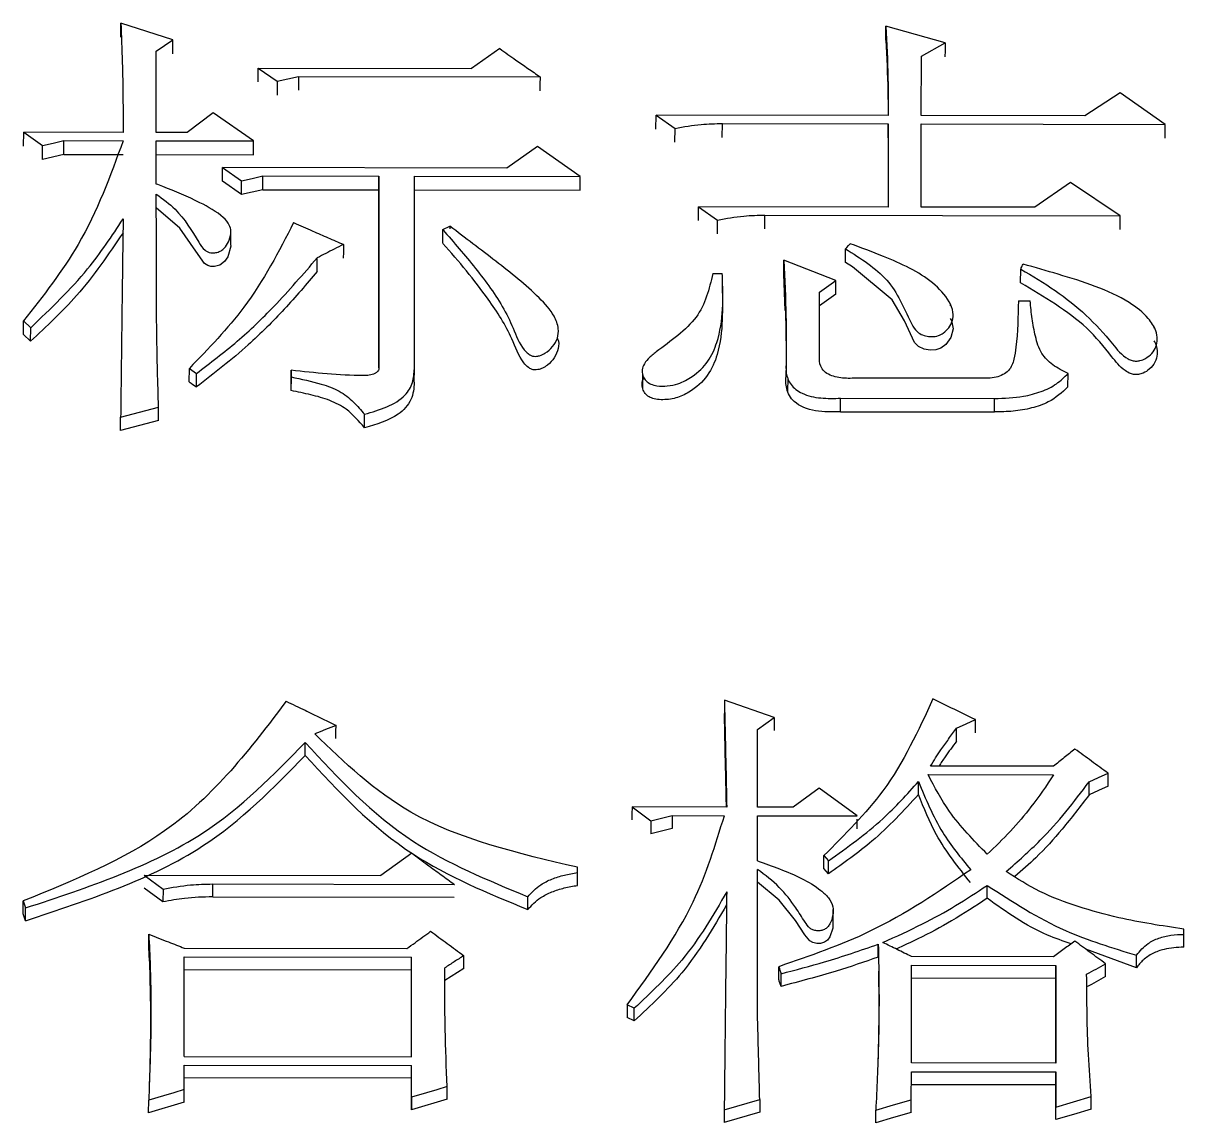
# Model space of a CAD drawing. Header units: millimetres. Extents: x 2462 to 4142, y 835 to 2023.
# Drawn here: x 2894.45 to 2899.75, y 1790.01 to 1795.04 of the extents above; entities that cross this region are included whole.
import ezdxf

# ---------------------------------------------------------------- set-up
doc = ezdxf.new("R2010")
doc.units = ezdxf.units.MM

msp = doc.modelspace()

# ---------------------------------------------------------------- linework, layer by layer
at = {"color": 7, "linetype": 'Continuous', "lineweight": 25}
for p, q in [((2895.1328, 1794.9602), (2894.8948, 1795.036)), ((2898.6592, 1794.9461), (2898.3888, 1795.022)), ((2895.057, 1794.9075), (2895.1328, 1794.9602)), ((2895.0569, 1794.5367), (2895.057, 1794.9075)), ((2896.6255, 1794.9197), (2896.4957, 1794.8293)), ((2898.551, 1794.886), (2898.6592, 1794.9461)), ((2898.5509, 1794.6137), (2898.551, 1794.886)), ((2895.5219, 1794.7675), (2895.5221, 1794.8311)), ((2895.5221, 1794.8311), (2895.6087, 1794.7705)), ((2895.5221, 1794.8311), (2896.4957, 1794.8293)), ((2895.706, 1794.793), (2895.7058, 1794.7295)), ((2895.706, 1794.793), (2896.8094, 1794.791)), ((2899.4596, 1794.718), (2899.2973, 1794.6123)), ((2899.6651, 1794.5738), (2899.4596, 1794.718)), ((2895.3165, 1794.6272), (2895.1975, 1794.5365)), ((2895.5004, 1794.498), (2895.3165, 1794.6272)), ((2897.3391, 1794.5526), (2897.3394, 1794.6159)), ((2897.3394, 1794.6159), (2897.4259, 1794.5551)), ((2898.3994, 1794.614), (2897.3394, 1794.6159)), ((2899.2973, 1794.6123), (2898.5509, 1794.6137)), ((2894.4509, 1794.4746), (2894.4511, 1794.5379)), ((2894.4511, 1794.5379), (2894.5376, 1794.477)), ((2894.9054, 1794.537), (2894.4511, 1794.5379)), ((2895.1975, 1794.5365), (2895.0569, 1794.5367)), ((2897.4256, 1794.4919), (2897.4259, 1794.5551)), ((2897.642, 1794.5142), (2897.6422, 1794.5775)), ((2897.6422, 1794.5775), (2898.3994, 1794.5761)), ((2898.3994, 1794.5761), (2898.3993, 1794.1961)), ((2898.5507, 1794.1958), (2898.5509, 1794.5758)), ((2898.5509, 1794.5758), (2899.6651, 1794.5738)), ((2894.6347, 1794.4364), (2894.635, 1794.4996)), ((2894.635, 1794.4996), (2894.9053, 1794.4991)), ((2895.0568, 1794.3012), (2895.0569, 1794.4988)), ((2895.0569, 1794.4988), (2895.5004, 1794.498)), ((2894.5374, 1794.4138), (2894.5376, 1794.477)), ((2894.6347, 1794.4364), (2894.5374, 1794.4138)), ((2894.6347, 1794.4364), (2894.9051, 1794.4359)), ((2895.0566, 1794.4356), (2895.5001, 1794.4348)), ((2896.7984, 1794.4728), (2896.6578, 1794.3743)), ((2896.9931, 1794.3357), (2896.7984, 1794.4728)), ((2895.3594, 1794.3137), (2895.3597, 1794.3767)), ((2895.3597, 1794.3767), (2895.4462, 1794.3157)), ((2896.6578, 1794.3743), (2895.3597, 1794.3767)), ((2895.5433, 1794.2754), (2895.5436, 1794.3384)), ((2895.5436, 1794.3384), (2896.0736, 1794.3374)), ((2896.0736, 1794.3374), (2896.0732, 1793.4652)), ((2896.2354, 1793.4572), (2896.2359, 1794.3371)), ((2896.2359, 1794.3371), (2896.9931, 1794.3357)), ((2895.4459, 1794.2528), (2895.3594, 1794.3137)), ((2895.4459, 1794.2528), (2895.4462, 1794.3157)), ((2895.5433, 1794.2754), (2895.4459, 1794.2528)), ((2895.5433, 1794.2754), (2896.0734, 1794.2744)), ((2896.073, 1793.4614), (2896.0734, 1794.2744)), ((2896.2356, 1794.2741), (2896.9928, 1794.2727)), ((2899.2322, 1794.3087), (2899.0699, 1794.1948)), ((2899.4593, 1794.156), (2899.2322, 1794.3087)), ((2897.5336, 1794.1349), (2897.5339, 1794.1977)), ((2897.5339, 1794.1977), (2897.6204, 1794.1365)), ((2898.3993, 1794.1961), (2897.5339, 1794.1977)), ((2899.0699, 1794.1948), (2898.5507, 1794.1958)), ((2897.6201, 1794.0738), (2897.6204, 1794.1365)), ((2897.8365, 1794.0962), (2897.8367, 1794.159)), ((2897.8367, 1794.159), (2899.4593, 1794.156)), ((2895.3975, 1794.0253), (2895.3977, 1794.0858)), ((2895.3977, 1794.0864), (2895.3977, 1794.0883)), ((2896.3652, 1794.0304), (2896.3655, 1794.093)), ((2896.3656, 1794.0931), (2896.398, 1794.1083)), ((2896.3979, 1794.1082), (2896.3979, 1794.0961)), ((2898.2041, 1793.9431), (2898.2044, 1794.0056)), ((2895.7919, 1793.9018), (2895.7922, 1793.9643)), ((2898.1611, 1793.8605), (2897.9232, 1793.9527)), ((2899.0046, 1793.85), (2899.0049, 1793.9124)), ((2897.5985, 1793.8921), (2897.6419, 1793.892)), ((2897.6419, 1793.8808), (2897.6417, 1793.8296)), ((2897.9297, 1793.7235), (2897.9229, 1793.8902)), ((2898.0854, 1793.807), (2898.1611, 1793.8605)), ((2898.1609, 1793.7981), (2898.0851, 1793.7447)), ((2898.0852, 1793.5154), (2898.0854, 1793.807)), ((2898.6845, 1793.7453), (2898.6845, 1793.7508)), ((2898.994, 1793.767), (2899.0481, 1793.7669)), ((2896.8679, 1793.7044), (2896.8679, 1793.7076)), ((2894.4504, 1793.6136), (2894.4506, 1793.6758)), ((2894.4507, 1793.6757), (2894.4831, 1793.6449)), ((2894.4829, 1793.5829), (2894.4831, 1793.6449)), ((2899.6141, 1793.6432), (2899.6141, 1793.6485)), ((2894.4829, 1793.5829), (2894.4505, 1793.6136)), ((2897.9338, 1793.4926), (2897.9335, 1793.4307)), ((2895.2075, 1793.3973), (2895.2078, 1793.4592)), ((2895.2078, 1793.4591), (2895.2402, 1793.436)), ((2895.24, 1793.3742), (2895.2402, 1793.436)), ((2895.6729, 1793.4506), (2895.6727, 1793.3887)), ((2895.6727, 1793.358), (2895.6729, 1793.4198)), ((2895.6729, 1793.4198), (2895.6729, 1793.4506)), ((2896.2352, 1793.3954), (2896.2354, 1793.4572)), ((2897.2779, 1793.4307), (2897.2777, 1793.3685)), ((2897.9335, 1793.4307), (2897.9335, 1793.4501)), ((2899.2208, 1793.3746), (2899.221, 1793.4364)), ((2895.6727, 1793.358), (2895.6727, 1793.3887)), ((2897.9405, 1793.4151), (2897.9403, 1793.353)), ((2898.8208, 1793.414), (2898.2691, 1793.415)), ((2898.1822, 1793.2611), (2898.1825, 1793.3227)), ((2898.1825, 1793.3227), (2898.8856, 1793.3214)), ((2898.8854, 1793.2598), (2898.8856, 1793.3214)), ((2894.894, 1793.2362), (2895.0671, 1793.2822)), ((2898.1822, 1793.2611), (2898.8854, 1793.2598)), ((2894.8937, 1793.1747), (2894.894, 1793.2362)), ((2895.0668, 1793.2206), (2894.8937, 1793.1747)), ((2897.6517, 1791.9427), (2897.6515, 1791.8829)), ((2897.8788, 1791.8638), (2897.6517, 1791.9427)), ((2897.8031, 1791.809), (2897.8788, 1791.8638)), ((2897.8029, 1791.4548), (2897.8031, 1791.809)), ((2898.7115, 1791.7555), (2898.7117, 1791.8152)), ((2895.7367, 1791.6904), (2895.7369, 1791.75)), ((2899.1551, 1791.6414), (2898.5926, 1791.6424)), ((2898.5383, 1791.5123), (2898.5385, 1791.5717)), ((2898.5818, 1791.6031), (2899.1551, 1791.602)), ((2899.3171, 1791.5108), (2899.3174, 1791.5702)), ((2898.0842, 1791.541), (2897.9651, 1791.4545)), ((2898.2572, 1791.4145), (2898.0842, 1791.541)), ((2897.2296, 1791.4558), (2897.3161, 1791.3925)), ((2897.6623, 1791.455), (2897.2296, 1791.4558)), ((2897.3161, 1791.3925), (2897.4134, 1791.416)), ((2897.4134, 1791.416), (2897.6513, 1791.4156)), ((2897.8027, 1791.2099), (2897.8029, 1791.4153)), ((2897.9651, 1791.4545), (2897.8029, 1791.4548)), ((2897.8029, 1791.4153), (2898.2572, 1791.4145)), ((2897.3161, 1791.3925), (2897.3158, 1791.3334)), ((2897.4132, 1791.3568), (2897.3158, 1791.3334)), ((2898.2571, 1791.3997), (2898.2569, 1791.3553)), ((2896.2234, 1791.2444), (2896.0827, 1791.1418)), ((2898.1053, 1791.1742), (2898.1055, 1791.2331)), ((2895.001, 1791.1438), (2895.0875, 1791.0802)), ((2895.001, 1791.1438), (2896.0827, 1791.1418)), ((2896.9803, 1791.0971), (2896.9806, 1791.156)), ((2896.9806, 1791.156), (2896.9806, 1791.1797)), ((2897.8023, 1790.5188), (2897.8027, 1791.1703)), ((2895.3144, 1791.0448), (2895.3147, 1791.1036)), ((2895.3147, 1791.1036), (2896.4181, 1791.1016)), ((2895.0873, 1791.0215), (2895.0008, 1791.0849)), ((2895.0875, 1791.0802), (2895.0873, 1791.0215)), ((2895.3144, 1791.0448), (2896.4178, 1791.0428)), ((2894.449, 1790.9673), (2894.4493, 1791.0259)), ((2894.4493, 1791.0259), (2894.4601, 1790.9942)), ((2894.4598, 1790.9356), (2894.4601, 1790.9942)), ((2898.1488, 1790.9282), (2898.149, 1790.9872)), ((2894.4598, 1790.9356), (2894.449, 1790.9673)), ((2899.7496, 1790.8733), (2899.7497, 1790.8972)), ((2898.3539, 1790.7698), (2898.3542, 1790.8282)), ((2899.7494, 1790.8149), (2899.7496, 1790.8733)), ((2895.0251, 1790.7504), (2895.0222, 1790.8156)), ((2895.1844, 1790.316), (2895.1847, 1790.7705)), ((2895.1847, 1790.8102), (2896.2015, 1790.8083)), ((2895.1847, 1790.7705), (2896.2231, 1790.7686)), ((2899.1546, 1790.7711), (2898.5056, 1790.7723)), ((2899.533, 1790.72), (2899.3025, 1790.8053)), ((2896.2229, 1790.3141), (2896.2231, 1790.7686)), ((2896.2229, 1790.7102), (2896.2231, 1790.7686)), ((2896.4609, 1790.7177), (2896.3743, 1790.6623)), ((2897.8995, 1790.6675), (2897.8998, 1790.7258)), ((2898.5053, 1790.2859), (2898.5056, 1790.7325)), ((2898.5056, 1790.7325), (2899.1654, 1790.7313)), ((2899.1654, 1790.7313), (2899.1651, 1790.2847)), ((2896.2229, 1790.7102), (2895.1844, 1790.7121)), ((2896.2227, 1790.3141), (2896.2229, 1790.7102)), ((2897.9103, 1790.6356), (2897.9106, 1790.6938)), ((2898.5053, 1790.6742), (2899.1652, 1790.673)), ((2899.1649, 1790.2847), (2899.1652, 1790.673)), ((2897.2073, 1790.5518), (2897.2071, 1790.4937)), ((2897.2398, 1790.5358), (2897.2073, 1790.5518)), ((2897.2395, 1790.4777), (2897.2398, 1790.5358)), ((2897.2395, 1790.4777), (2897.2071, 1790.4937)), ((2895.1844, 1790.316), (2896.2229, 1790.3141)), ((2895.1843, 1790.164), (2895.1844, 1790.276)), ((2895.1844, 1790.276), (2896.2228, 1790.2741)), ((2896.2227, 1790.13), (2896.2228, 1790.2741)), ((2898.5052, 1790.1178), (2898.5053, 1790.2459)), ((2899.1651, 1790.2847), (2898.5053, 1790.2859)), ((2898.5053, 1790.2459), (2899.1651, 1790.2447)), ((2899.1651, 1790.2447), (2899.165, 1790.0846)), ((2896.2226, 1790.2164), (2895.1843, 1790.2183)), ((2896.2225, 1790.0725), (2896.2226, 1790.2164)), ((2898.5052, 1790.1882), (2899.1649, 1790.187)), ((2899.1648, 1790.0271), (2899.1649, 1790.187)), ((2896.3848, 1790.1202), (2896.385, 1790.1778)), ((2895.0218, 1790.0587), (2895.022, 1790.1162)), ((2895.1841, 1790.1064), (2895.0218, 1790.0587)), ((2896.2227, 1790.13), (2896.2225, 1790.0725)), ((2896.3848, 1790.1202), (2896.2225, 1790.0725)), ((2897.6506, 1790.0713), (2897.8129, 1790.1191)), ((2897.8129, 1790.1191), (2897.8126, 1790.0616)), ((2899.1648, 1790.0271), (2899.165, 1790.0846)), ((2897.8126, 1790.0616), (2897.6503, 1790.0139)), ((2898.3426, 1790.0126), (2898.3429, 1790.07))]:
    msp.add_line(p, q, dxfattribs=at)
at = {"color": 7, "linetype": 'Continuous', "lineweight": 25, "flags": 128}
for points in [[(2894.8946, 1794.9721), (2894.8947, 1795.0079), (2894.8948, 1795.036)], [(2898.3886, 1794.9582), (2898.3887, 1794.9939), (2898.3888, 1795.022)], [(2895.1325, 1794.8964), (2895.1327, 1794.9321), (2895.1328, 1794.9602)], [(2898.6592, 1794.9461), (2898.6591, 1794.9104), (2898.659, 1794.8824)], [(2895.6087, 1794.7705), (2895.6085, 1794.7349), (2895.6084, 1794.707)], [(2895.6087, 1794.7705), (2895.6573, 1794.7818), (2895.706, 1794.793)], [(2896.8094, 1794.791), (2896.8092, 1794.7554), (2896.8091, 1794.7274)], [(2898.3992, 1794.5128), (2898.3993, 1794.5482), (2898.3994, 1794.5761)], [(2899.6648, 1794.5105), (2899.6649, 1794.5459), (2899.6651, 1794.5738)], [(2894.5376, 1794.477), (2894.5863, 1794.4883), (2894.635, 1794.4996)], [(2895.5001, 1794.4348), (2895.5003, 1794.4702), (2895.5004, 1794.498)], [(2895.4462, 1794.3157), (2895.4949, 1794.327), (2895.5436, 1794.3384)], [(2896.0734, 1794.2744), (2896.0735, 1794.3097), (2896.0736, 1794.3374)], [(2896.9928, 1794.2727), (2896.993, 1794.308), (2896.9931, 1794.3357)], [(2895.3962, 1794.0252), (2895.3974, 1794.0169), (2895.3832, 1793.9684), (2895.3689, 1793.9476), (2895.3466, 1793.9313), (2895.3221, 1793.9242), (2895.3065, 1793.9242), (2895.2917, 1793.9285), (2895.2776, 1793.9383), (2895.237, 1793.9945), (2895.1638, 1794.1), (2895.0565, 1794.1927), (2895.0565, 1794.1927)], [(2899.4591, 1794.0933), (2899.4592, 1794.1284), (2899.4593, 1794.156)], [(2895.9112, 1794.0252), (2895.9111, 1793.9901), (2895.911, 1793.9626)], [(2898.2044, 1794.0056), (2898.21, 1794.0116), (2898.2181, 1794.0201), (2898.2261, 1794.0286)], [(2897.9229, 1793.8902), (2897.9231, 1793.9252), (2897.9232, 1793.9527)], [(2898.6826, 1793.6876), (2898.6886, 1793.6781), (2898.6964, 1793.639), (2898.6863, 1793.5999), (2898.6624, 1793.5678), (2898.6399, 1793.5519), (2898.6165, 1793.5438), (2898.591, 1793.5421), (2898.5639, 1793.5469), (2898.5378, 1793.5596), (2898.5204, 1793.5767), (2898.4737, 1793.6765), (2898.4182, 1793.7719), (2898.237, 1793.9227), (2898.2041, 1793.9431), (2898.2041, 1793.9431)], [(2898.1609, 1793.7981), (2898.161, 1793.833), (2898.1611, 1793.8605)], [(2895.2075, 1793.3973), (2895.2158, 1793.3915), (2895.224, 1793.3856), (2895.24, 1793.3742)], [(2895.0668, 1793.2206), (2895.067, 1793.2551), (2895.0671, 1793.2822)], [(2896.0079, 1793.188), (2896.008, 1793.2058), (2896.0081, 1793.2236), (2896.0082, 1793.2496)], [(2897.8788, 1791.8638), (2897.8787, 1791.8304), (2897.8786, 1791.8041)], [(2898.7117, 1791.8152), (2898.755, 1791.8348), (2898.7983, 1791.8543)], [(2898.798, 1791.7946), (2898.7982, 1791.828), (2898.7983, 1791.8543)], [(2895.8776, 1791.8283), (2895.8533, 1791.8185), (2895.8289, 1791.8087), (2895.8046, 1791.7989), (2895.7802, 1791.7892)], [(2895.8774, 1791.7686), (2895.8775, 1791.802), (2895.8776, 1791.8283)], [(2899.3174, 1791.5702), (2899.3606, 1791.5898), (2899.4039, 1791.6095)], [(2899.4037, 1791.55), (2899.4038, 1791.5833), (2899.4039, 1791.6095)], [(2899.4037, 1791.55), (2899.3604, 1791.5304), (2899.3171, 1791.5108)], [(2897.2296, 1791.4558), (2897.2294, 1791.4227), (2897.2293, 1791.3966)], [(2897.4134, 1791.416), (2897.4133, 1791.3829), (2897.4132, 1791.3568)], [(2898.1056, 1791.233), (2898.1164, 1791.2211), (2898.1272, 1791.2093)], [(2898.127, 1791.1503), (2898.1271, 1791.1718), (2898.1272, 1791.1906), (2898.1272, 1791.2093)], [(2898.127, 1791.1503), (2898.1162, 1791.1622), (2898.1054, 1791.1741)], [(2898.1469, 1790.9283), (2898.1463, 1790.9021), (2898.1328, 1790.8627), (2898.1217, 1790.8476), (2898.1081, 1790.8377), (2898.0911, 1790.8321), (2898.0731, 1790.8313), (2898.0553, 1790.8356), (2898.0419, 1790.8439), (2898.0194, 1790.8712), (2897.9767, 1790.9366), (2897.9018, 1791.0295), (2897.8025, 1791.1115), (2897.8025, 1791.1115)], [(2898.8517, 1791.0383), (2898.8518, 1791.0537), (2898.8519, 1791.069), (2898.852, 1791.0971)], [(2896.7531, 1790.9868), (2896.7532, 1791.0032), (2896.7533, 1791.0197), (2896.7534, 1791.0455)], [(2895.0222, 1790.8156), (2895.0224, 1790.8484), (2895.0225, 1790.8741)], [(2896.4609, 1790.7177), (2896.461, 1790.7504), (2896.4611, 1790.7761)], [(2899.533, 1790.72), (2899.5331, 1790.7363), (2899.5331, 1790.7525), (2899.5332, 1790.7784)], [(2899.1652, 1790.673), (2899.1653, 1790.7057), (2899.1654, 1790.7313)], [(2899.3923, 1790.6806), (2899.3925, 1790.7132), (2899.3926, 1790.7389)], [(2896.2226, 1790.2164), (2896.2227, 1790.2487), (2896.2228, 1790.2741)], [(2899.1649, 1790.187), (2899.165, 1790.2193), (2899.1651, 1790.2447)], [(2895.1843, 1790.164), (2895.1373, 1790.1501), (2895.0903, 1790.1363), (2895.022, 1790.1162)], [(2895.1841, 1790.1064), (2895.1842, 1790.1386), (2895.1843, 1790.164)], [(2896.385, 1790.1778), (2896.338, 1790.1639), (2896.291, 1790.1501), (2896.2227, 1790.13)], [(2898.3429, 1790.07), (2898.424, 1790.0939), (2898.5052, 1790.1178)], [(2898.5049, 1790.0603), (2898.5051, 1790.0925), (2898.5052, 1790.1178)], [(2899.165, 1790.0846), (2899.2462, 1790.1084), (2899.3273, 1790.1323)], [(2899.3271, 1790.0748), (2899.3272, 1790.107), (2899.3273, 1790.1323)], [(2897.6506, 1790.0713), (2897.6505, 1790.0391), (2897.6503, 1790.0139)], [(2898.5049, 1790.0603), (2898.4238, 1790.0365), (2898.3426, 1790.0126)], [(2899.3271, 1790.0748), (2899.2459, 1790.051), (2899.1648, 1790.0271)]]:
    msp.add_lwpolyline(points, dxfattribs=at)
at = {"color": 7, "linetype": 'Continuous', "lineweight": 25}
for points, knots in [([(2894.8948, 1795.036), (2894.8973, 1794.9764), (2894.9019, 1794.8637), (2894.9048, 1794.6973), (2894.9052, 1794.5905), (2894.9054, 1794.537)], [0, 0, 0, 0, 0.3593273, 0.679648, 1, 1, 1, 1]), ([(2898.3888, 1795.022), (2898.3929, 1794.9436), (2898.3984, 1794.8365), (2898.3993, 1794.7003), (2898.3994, 1794.6428), (2898.3994, 1794.614)], [0, 0, 0, 0, 0.578075, 0.789032, 1, 1, 1, 1]), ([(2898.3886, 1794.9581), (2898.3926, 1794.8805), (2898.3981, 1794.7739), (2898.399, 1794.659), (2898.3991, 1794.6219), (2898.3991, 1794.614)], [0, 0, 0, 0, 0.678259, 0.930875, 1, 1, 1, 1]), ([(2896.6255, 1794.9197), (2896.6503, 1794.9024), (2896.6932, 1794.8723), (2896.7545, 1794.8294), (2896.7911, 1794.8038), (2896.8094, 1794.791)], [0, 0, 0, 0, 0.403163, 0.701581, 1, 1, 1, 1]), ([(2897.4259, 1794.5551), (2897.4656, 1794.5626), (2897.5368, 1794.576), (2897.6099, 1794.577), (2897.6422, 1794.5775)], [0, 0, 0, 0, 0.5588348, 1, 1, 1, 1]), ([(2894.9053, 1794.4991), (2894.8468, 1794.3379), (2894.7416, 1794.0484), (2894.54, 1793.7902), (2894.4506, 1793.6757)], [0, 0, 0, 0, 0.556928, 1, 1, 1, 1]), ([(2895.0568, 1794.2556), (2895.0869, 1794.2332), (2895.1709, 1794.1709), (2895.2256, 1794.0745), (2895.27, 1794.0054), (2895.2914, 1793.9905), (2895.3052, 1793.9863), (2895.3214, 1793.9859), (2895.3394, 1793.9899), (2895.3583, 1793.9992), (2895.3775, 1794.0174), (2895.3913, 1794.0473), (2895.4011, 1794.0817), (2895.3911, 1794.1185), (2895.3471, 1794.1677), (2895.2412, 1794.2261), (2895.1347, 1794.2717), (2895.0666, 1794.2975), (2895.0568, 1794.3012)], [0, 0, 0, 0, 0.116871, 0.325816, 0.377763, 0.393042, 0.405913, 0.418739, 0.43816, 0.458042, 0.481142, 0.522235, 0.572498, 0.606835, 0.655416, 0.785822, 0.968991, 1, 1, 1, 1]), ([(2895.0671, 1793.2822), (2895.0639, 1793.3929), (2895.0575, 1793.6112), (2895.0576, 1793.9357), (2895.057, 1794.1489), (2895.0567, 1794.2556)], [0, 0, 0, 0, 0.339409, 0.669697, 1, 1, 1, 1]), ([(2894.4831, 1793.6449), (2894.5746, 1793.7321), (2894.737, 1793.887), (2894.8541, 1794.0641), (2894.9052, 1794.1415)], [0, 0, 0, 0, 0.562943, 1, 1, 1, 1]), ([(2894.9053, 1794.1415), (2894.9039, 1794.0335), (2894.9012, 1793.8293), (2894.8975, 1793.5274), (2894.8952, 1793.3333), (2894.894, 1793.2362)], [0, 0, 0, 0, 0.359691, 0.679842, 1, 1, 1, 1]), ([(2895.6841, 1794.1248), (2895.6161, 1793.9926), (2895.494, 1793.7549), (2895.2957, 1793.55), (2895.2078, 1793.4592)], [0, 0, 0, 0, 0.556366, 1, 1, 1, 1]), ([(2895.6841, 1794.1248), (2895.7131, 1794.1121), (2895.7655, 1794.0891), (2895.8412, 1794.0559), (2895.8879, 1794.0354), (2895.9112, 1794.0252)], [0, 0, 0, 0, 0.384003, 0.692002, 1, 1, 1, 1]), ([(2897.6204, 1794.1365), (2897.6601, 1794.144), (2897.7313, 1794.1575), (2897.8045, 1794.1585), (2897.8367, 1794.159)], [0, 0, 0, 0, 0.558835, 1, 1, 1, 1]), ([(2894.905, 1794.0788), (2894.8386, 1793.9806), (2894.7195, 1793.8043), (2894.5555, 1793.6509), (2894.4829, 1793.5829)], [0, 0, 0, 0, 0.5567847, 1, 1, 1, 1]), ([(2896.3655, 1794.093), (2896.4158, 1794.0345), (2896.5164, 1793.9176), (2896.6311, 1793.7635), (2896.6931, 1793.6312), (2896.7211, 1793.5548), (2896.7605, 1793.5214), (2896.7754, 1793.5148), (2896.7912, 1793.5132), (2896.8113, 1793.5172), (2896.8392, 1793.5311), (2896.8691, 1793.5581), (2896.892, 1793.5971), (2896.8958, 1793.6461), (2896.8716, 1793.7119), (2896.7742, 1793.8175), (2896.6076, 1793.9493), (2896.4679, 1794.0551), (2896.3979, 1794.1082)], [0, 0, 0, 0, 0.145891, 0.291849, 0.364927, 0.438142, 0.44971, 0.457489, 0.465326, 0.474777, 0.490325, 0.518028, 0.547422, 0.577066, 0.617258, 0.685726, 0.842509, 1, 1, 1, 1]), ([(2895.9112, 1794.0252), (2895.8973, 1794.0181), (2895.8705, 1794.0043), (2895.8308, 1793.984), (2895.8051, 1793.9709), (2895.7922, 1793.9643)], [0, 0, 0, 0, 0.350983, 0.675492, 1, 1, 1, 1]), ([(2896.8882, 1793.5969), (2896.8888, 1793.5959), (2896.8968, 1793.5814), (2896.8937, 1793.5489), (2896.878, 1793.5074), (2896.8497, 1793.4779), (2896.8228, 1793.4604), (2896.8024, 1793.453), (2896.7848, 1793.4514), (2896.7692, 1793.4547), (2896.7512, 1793.4656), (2896.7129, 1793.5097), (2896.6747, 1793.622), (2896.5851, 1793.762), (2896.4745, 1793.9051), (2896.4028, 1793.989), (2896.3654, 1794.0301), (2896.3652, 1794.0303)], [0, 0, 0, 0, 0.003691, 0.055249, 0.107103, 0.155096, 0.181376, 0.202439, 0.215763, 0.229188, 0.245412, 0.276833, 0.413081, 0.64623, 0.82286, 0.999061, 1, 1, 1, 1]), ([(2898.2044, 1794.0056), (2898.2741, 1793.9616), (2898.4149, 1793.8726), (2898.4761, 1793.7237), (2898.5182, 1793.6382), (2898.5429, 1793.6165), (2898.5697, 1793.6062), (2898.5994, 1793.6027), (2898.6281, 1793.6072), (2898.6553, 1793.6216), (2898.6778, 1793.6446), (2898.6956, 1793.6773), (2898.6989, 1793.7196), (2898.6715, 1793.7818), (2898.579, 1793.8832), (2898.4093, 1793.9602), (2898.2768, 1794.0096), (2898.2261, 1794.0286)], [0, 0, 0, 0, 0.175532, 0.354652, 0.388166, 0.407747, 0.427401, 0.446675, 0.466945, 0.484382, 0.511375, 0.539761, 0.574487, 0.616876, 0.705288, 0.887115, 1, 1, 1, 1]), ([(2895.2402, 1793.436), (2895.3035, 1793.484), (2895.4299, 1793.58), (2895.614, 1793.7576), (2895.7276, 1793.8894), (2895.7922, 1793.9643)], [0, 0, 0, 0, 0.301686, 0.603479, 1, 1, 1, 1]), ([(2897.9232, 1793.9527), (2897.9272, 1793.8665), (2897.9327, 1793.7469), (2897.9337, 1793.5933), (2897.9338, 1793.5262), (2897.9338, 1793.4926)], [0, 0, 0, 0, 0.563388, 0.781688, 1, 1, 1, 1]), ([(2895.7919, 1793.9018), (2895.7427, 1793.8441), (2895.6442, 1793.7288), (2895.4652, 1793.5485), (2895.321, 1793.4368), (2895.24, 1793.3742)], [0, 0, 0, 0, 0.30485, 0.609852, 1, 1, 1, 1]), ([(2899.0048, 1793.9124), (2899.0584, 1793.8809), (2899.2204, 1793.7856), (2899.3737, 1793.6407), (2899.4679, 1793.5143), (2899.5128, 1793.4939), (2899.5319, 1793.4915), (2899.5532, 1793.4945), (2899.5791, 1793.5055), (2899.6055, 1793.5269), (2899.6243, 1793.5573), (2899.6306, 1793.5933), (2899.6223, 1793.6389), (2899.5828, 1793.7), (2899.4458, 1793.8066), (2899.2359, 1793.8719), (2899.0696, 1793.9204), (2899.0159, 1793.9353), (2899.0157, 1793.9354)], [0, 0, 0, 0, 0.116247, 0.351545, 0.417544, 0.429973, 0.440276, 0.450545, 0.466961, 0.490877, 0.515258, 0.540732, 0.570374, 0.616263, 0.689834, 0.900866, 0.999645, 1, 1, 1, 1]), ([(2899.0049, 1793.9124), (2899.0058, 1793.9144), (2899.0081, 1793.9192), (2899.0117, 1793.9268), (2899.0144, 1793.9325), (2899.0157, 1793.9354)], [0, 0, 0, 0, 0.254517, 0.627308, 1, 1, 1, 1]), ([(2897.5985, 1793.8921), (2897.5819, 1793.822), (2897.5482, 1793.6801), (2897.3908, 1793.5749), (2897.3045, 1793.5059), (2897.2806, 1793.4759), (2897.2739, 1793.4466), (2897.2791, 1793.4219), (2897.2927, 1793.4009), (2897.3149, 1793.3858), (2897.3489, 1793.3772), (2897.3921, 1793.3771), (2897.449, 1793.3893), (2897.5163, 1793.4258), (2897.582, 1793.4898), (2897.6501, 1793.6462), (2897.6454, 1793.7847), (2897.642, 1793.8895), (2897.6419, 1793.892)], [0, 0, 0, 0, 0.166504, 0.336724, 0.370752, 0.398964, 0.419703, 0.440426, 0.457689, 0.47508, 0.493882, 0.523591, 0.555072, 0.603251, 0.674686, 0.747919, 0.993855, 1, 1, 1, 1]), ([(2899.6126, 1793.5855), (2899.6146, 1793.5826), (2899.6272, 1793.5639), (2899.631, 1793.5287), (2899.6209, 1793.4862), (2899.5966, 1793.4563), (2899.5685, 1793.4383), (2899.5442, 1793.4307), (2899.5239, 1793.4298), (2899.5023, 1793.4355), (2899.4621, 1793.4605), (2899.403, 1793.5357), (2899.3135, 1793.6472), (2899.1639, 1793.7541), (2899.0579, 1793.8179), (2899.0046, 1793.85)], [0, 0, 0, 0, 0.012666, 0.080282, 0.127748, 0.175443, 0.211289, 0.234054, 0.25233, 0.270653, 0.300482, 0.402631, 0.601518, 0.799462, 1, 1, 1, 1]), ([(2897.6417, 1793.8296), (2897.6425, 1793.7803), (2897.6441, 1793.6775), (2897.6306, 1793.5405), (2897.5806, 1793.424), (2897.5081, 1793.3571), (2897.4312, 1793.3212), (2897.3742, 1793.3138), (2897.3321, 1793.3188), (2897.3063, 1793.3285), (2897.2878, 1793.3446), (2897.2768, 1793.3658), (2897.2747, 1793.39), (2897.2777, 1793.408), (2897.2842, 1793.4157), (2897.2845, 1793.4161)], [0, 0, 0, 0, 0.1958678, 0.4078392, 0.5410131, 0.6749708, 0.7447772, 0.8151436, 0.8489994, 0.8754721, 0.9021057, 0.9325805, 0.9634878, 0.9983464, 1, 1, 1, 1]), ([(2898.994, 1793.767), (2898.9927, 1793.6962), (2898.9911, 1793.6071), (2898.9759, 1793.5009), (2898.9566, 1793.4458), (2898.8924, 1793.4127), (2898.845, 1793.4135), (2898.8208, 1793.414)], [0, 0, 0, 0, 0.490042, 0.617207, 0.745492, 0.869777, 1, 1, 1, 1]), ([(2899.221, 1793.4364), (2899.1968, 1793.4482), (2899.149, 1793.4716), (2899.0927, 1793.5302), (2899.0709, 1793.6055), (2899.0556, 1793.6859), (2899.0506, 1793.7399), (2899.0481, 1793.7669)], [0, 0, 0, 0, 0.1777081, 0.35, 0.5672223, 0.7837017, 1, 1, 1, 1]), ([(2897.93, 1793.7245), (2897.9302, 1793.7175), (2897.9311, 1793.689), (2897.9327, 1793.6145), (2897.9332, 1793.5466), (2897.9335, 1793.4937), (2897.9335, 1793.4643), (2897.9335, 1793.4484)], [0, 0, 0, 0, 0.116649, 0.47396, 0.745245, 0.861782, 1, 1, 1, 1]), ([(2897.9338, 1793.4926), (2897.9327, 1793.4743), (2897.9305, 1793.4378), (2897.9508, 1793.3826), (2898.0085, 1793.3381), (2898.0924, 1793.3204), (2898.1523, 1793.3219), (2898.1825, 1793.3227)], [0, 0, 0, 0, 0.177715, 0.356357, 0.541048, 0.768767, 1, 1, 1, 1]), ([(2898.2691, 1793.415), (2898.2461, 1793.4139), (2898.2004, 1793.4117), (2898.1422, 1793.4216), (2898.106, 1793.4444), (2898.0851, 1793.4746), (2898.0852, 1793.4994), (2898.0852, 1793.5154)], [0, 0, 0, 0, 0.261231, 0.519065, 0.649006, 0.774532, 1, 1, 1, 1]), ([(2896.073, 1793.4652), (2896.0735, 1793.4627), (2896.0743, 1793.4577), (2896.0717, 1793.4495), (2896.0652, 1793.4416), (2896.0513, 1793.4327), (2896.0293, 1793.4264), (2895.9004, 1793.4259), (2895.7821, 1793.4387), (2895.6729, 1793.4506)], [0, 0, 0, 0, 0.022685, 0.043674, 0.073631, 0.104665, 0.167541, 0.232295, 1, 1, 1, 1]), ([(2895.6729, 1793.4198), (2895.7192, 1793.41), (2895.7949, 1793.394), (2895.8953, 1793.3588), (2895.9584, 1793.307), (2895.9917, 1793.2686), (2896.0082, 1793.2496)], [0, 0, 0, 0, 0.348609, 0.571047, 0.787247, 1, 1, 1, 1]), ([(2896.0082, 1793.2496), (2896.0427, 1793.2596), (2896.1106, 1793.2794), (2896.1937, 1793.3275), (2896.2314, 1793.3939), (2896.2341, 1793.4362), (2896.2355, 1793.4572)], [0, 0, 0, 0, 0.291823, 0.574939, 0.78881, 1, 1, 1, 1]), ([(2898.1822, 1793.2611), (2898.1439, 1793.2601), (2898.0687, 1793.2582), (2897.9675, 1793.2954), (2897.93, 1793.366), (2897.9324, 1793.4092), (2897.9335, 1793.4307)], [0, 0, 0, 0, 0.294884, 0.578391, 0.790125, 1, 1, 1, 1]), ([(2898.8856, 1793.3214), (2898.93, 1793.323), (2899.0028, 1793.3255), (2899.0985, 1793.3508), (2899.1705, 1793.3854), (2899.2044, 1793.4195), (2899.221, 1793.4364)], [0, 0, 0, 0, 0.347259, 0.569852, 0.787887, 1, 1, 1, 1]), ([(2896.2352, 1793.3954), (2896.2332, 1793.3684), (2896.2293, 1793.3139), (2896.1511, 1793.2289), (2896.0629, 1793.2037), (2896.0079, 1793.188)], [0, 0, 0, 0, 0.2693513, 0.5445878, 1, 1, 1, 1]), ([(2899.2208, 1793.3746), (2899.1932, 1793.3492), (2899.147, 1793.3069), (2899.0547, 1793.2762), (2898.9713, 1793.2615), (2898.9141, 1793.2603), (2898.8854, 1793.2598)], [0, 0, 0, 0, 0.3290567, 0.5500366, 0.7744123, 1, 1, 1, 1]), ([(2896.0079, 1793.188), (2895.9825, 1793.2181), (2895.94, 1793.268), (2895.85, 1793.3156), (2895.7626, 1793.3392), (2895.7027, 1793.3517), (2895.6727, 1793.358)], [0, 0, 0, 0, 0.329928, 0.549099, 0.773856, 1, 1, 1, 1]), ([(2895.6505, 1791.9386), (2895.4865, 1791.7224), (2895.188, 1791.3289), (2894.6787, 1791.12), (2894.4493, 1791.0259)], [0, 0, 0, 0, 0.549466, 1, 1, 1, 1]), ([(2895.6505, 1791.9386), (2895.679, 1791.9247), (2895.7312, 1791.8994), (2895.8069, 1791.8627), (2895.854, 1791.8397), (2895.8776, 1791.8283)], [0, 0, 0, 0, 0.376897, 0.688448, 1, 1, 1, 1]), ([(2897.6517, 1791.9427), (2897.653, 1791.8842), (2897.6553, 1791.7738), (2897.6589, 1791.6112), (2897.6611, 1791.5071), (2897.6623, 1791.455)], [0, 0, 0, 0, 0.360863, 0.680431, 1, 1, 1, 1]), ([(2898.6036, 1791.9488), (2898.5375, 1791.8045), (2898.4187, 1791.5447), (2898.2019, 1791.329), (2898.1055, 1791.2331)], [0, 0, 0, 0, 0.555743, 1, 1, 1, 1]), ([(2898.7983, 1791.8543), (2898.7659, 1791.8701), (2898.701, 1791.9016), (2898.6361, 1791.9331), (2898.6036, 1791.9488)], [0, 0, 0, 0, 0.500001, 1, 1, 1, 1]), ([(2897.6607, 1791.455), (2897.6599, 1791.4941), (2897.6579, 1791.5851), (2897.6549, 1791.7277), (2897.6526, 1791.8311), (2897.6515, 1791.8829)], [0, 0, 0, 0, 0.273101, 0.636549, 1, 1, 1, 1]), ([(2896.9806, 1791.1797), (2896.7096, 1791.2431), (2896.2329, 1791.3545), (2895.9167, 1791.6581), (2895.7802, 1791.7892)], [0, 0, 0, 0, 0.568428, 1, 1, 1, 1]), ([(2898.5926, 1791.6424), (2898.6084, 1791.6671), (2898.635, 1791.7088), (2898.6756, 1791.766), (2898.6997, 1791.7988), (2898.7117, 1791.8152)], [0, 0, 0, 0, 0.420893, 0.710402, 1, 1, 1, 1]), ([(2894.4601, 1790.9942), (2894.7477, 1791.0893), (2895.2548, 1791.2569), (2895.5913, 1791.6011), (2895.7369, 1791.75)], [0, 0, 0, 0, 0.567325, 1, 1, 1, 1]), ([(2895.7369, 1791.7499), (2895.8882, 1791.5865), (2896.1627, 1791.29), (2896.5704, 1791.1212), (2896.7534, 1791.0455)], [0, 0, 0, 0, 0.5512472, 1, 1, 1, 1]), ([(2898.7115, 1791.7555), (2898.6939, 1791.732), (2898.6661, 1791.6948), (2898.6406, 1791.6565), (2898.6312, 1791.6424)], [0, 0, 0, 0, 0.63192, 1, 1, 1, 1]), ([(2894.4598, 1790.9356), (2894.7475, 1791.0305), (2895.2544, 1791.1978), (2895.591, 1791.5416), (2895.7367, 1791.6904)], [0, 0, 0, 0, 0.567431, 1, 1, 1, 1]), ([(2895.7367, 1791.6903), (2895.888, 1791.5271), (2896.1626, 1791.2309), (2896.5702, 1791.0624), (2896.7531, 1790.9868)], [0, 0, 0, 0, 0.551151, 1, 1, 1, 1]), ([(2899.2525, 1791.7199), (2899.2363, 1791.7068), (2899.2038, 1791.6807), (2899.1714, 1791.6545), (2899.1551, 1791.6414)], [0, 0, 0, 0, 0.500001, 1, 1, 1, 1]), ([(2899.4039, 1791.6095), (2899.3787, 1791.6279), (2899.3282, 1791.6647), (2899.2778, 1791.7015), (2899.2525, 1791.7199)], [0, 0, 0, 0, 0.500001, 1, 1, 1, 1]), ([(2898.1272, 1791.2093), (2898.2133, 1791.271), (2898.366, 1791.3807), (2898.4861, 1791.5136), (2898.5385, 1791.5717)], [0, 0, 0, 0, 0.56336, 1, 1, 1, 1]), ([(2898.5386, 1791.5717), (2898.5707, 1791.4923), (2898.6286, 1791.3498), (2898.7309, 1791.2242), (2898.7763, 1791.1686)], [0, 0, 0, 0, 0.556662, 1, 1, 1, 1]), ([(2898.852, 1791.2396), (2898.7902, 1791.3028), (2898.6806, 1791.4149), (2898.6118, 1791.5459), (2898.5818, 1791.6031)], [0, 0, 0, 0, 0.563444, 1, 1, 1, 1]), ([(2899.1551, 1791.602), (2899.1218, 1791.5526), (2899.0619, 1791.464), (2898.9597, 1791.343), (2898.888, 1791.2741), (2898.852, 1791.2396)], [0, 0, 0, 0, 0.385333, 0.691685, 1, 1, 1, 1]), ([(2898.9386, 1791.1603), (2898.9917, 1791.207), (2899.0898, 1791.2933), (2899.2132, 1791.4326), (2899.2826, 1791.5243), (2899.3174, 1791.5702)], [0, 0, 0, 0, 0.37017, 0.684341, 1, 1, 1, 1]), ([(2898.5383, 1791.5123), (2898.4706, 1791.4388), (2898.349, 1791.3067), (2898.1952, 1791.1984), (2898.127, 1791.1503)], [0, 0, 0, 0, 0.55642, 1, 1, 1, 1]), ([(2898.7761, 1791.1097), (2898.7193, 1791.1809), (2898.6185, 1791.3073), (2898.5627, 1791.4499), (2898.5383, 1791.5123)], [0, 0, 0, 0, 0.5629901, 1, 1, 1, 1]), ([(2899.3171, 1791.5108), (2899.2769, 1791.4582), (2899.2014, 1791.3595), (2899.0886, 1791.2338), (2899.0104, 1791.1656), (2898.9778, 1791.1371)], [0, 0, 0, 0, 0.400337, 0.750384, 1, 1, 1, 1]), ([(2897.2073, 1790.5518), (2897.3188, 1790.7052), (2897.5169, 1790.9777), (2897.6104, 1791.2824), (2897.6513, 1791.4156)], [0, 0, 0, 0, 0.562636, 1, 1, 1, 1]), ([(2896.2234, 1791.2444), (2896.2481, 1791.2263), (2896.2929, 1791.1934), (2896.3578, 1791.1458), (2896.398, 1791.1163), (2896.4181, 1791.1016)], [0, 0, 0, 0, 0.380765, 0.690382, 1, 1, 1, 1]), ([(2897.8027, 1791.2099), (2897.8364, 1791.1975), (2897.9378, 1791.1604), (2898.0557, 1791.1097), (2898.1286, 1791.0416), (2898.1514, 1791.0018), (2898.1477, 1790.9597), (2898.1384, 1790.9279), (2898.1234, 1790.9063), (2898.109, 1790.8954), (2898.0916, 1790.8898), (2898.0731, 1790.8889), (2898.0555, 1790.8931), (2898.0354, 1790.9061), (2898.0112, 1790.942), (2897.9712, 1791.0063), (2897.9058, 1791.0925), (2897.8375, 1791.1441), (2897.8027, 1791.1703)], [0, 0, 0, 0, 0.104455, 0.314538, 0.365413, 0.416689, 0.461691, 0.509286, 0.529557, 0.546773, 0.564037, 0.580954, 0.598429, 0.614262, 0.652197, 0.737834, 0.86664, 1, 1, 1, 1]), ([(2896.7534, 1791.0455), (2896.7718, 1791.065), (2896.8024, 1791.0975), (2896.8634, 1791.1275), (2896.9204, 1791.1456), (2896.9604, 1791.1525), (2896.9806, 1791.156)], [0, 0, 0, 0, 0.329917, 0.550134, 0.774051, 1, 1, 1, 1]), ([(2898.7763, 1791.1686), (2898.6285, 1791.0675), (2898.3623, 1790.8856), (2898.0421, 1790.775), (2897.8998, 1790.7258)], [0, 0, 0, 0, 0.555385, 1, 1, 1, 1]), ([(2899.7497, 1790.8972), (2899.6498, 1790.9124), (2899.4857, 1790.9374), (2899.2663, 1790.9977), (2899.0894, 1791.0637), (2898.9886, 1791.1283), (2898.9386, 1791.1603)], [0, 0, 0, 0, 0.344082, 0.565383, 0.784584, 1, 1, 1, 1]), ([(2895.0875, 1791.0802), (2895.1294, 1791.0879), (2895.2042, 1791.1017), (2895.2809, 1791.103), (2895.3147, 1791.1036)], [0, 0, 0, 0, 0.5590432, 1, 1, 1, 1]), ([(2896.7531, 1790.9868), (2896.7715, 1791.0063), (2896.8022, 1791.0388), (2896.8631, 1791.0687), (2896.9201, 1791.0867), (2896.9602, 1791.0937), (2896.9803, 1791.0971)], [0, 0, 0, 0, 0.329802, 0.55002, 0.773982, 1, 1, 1, 1]), ([(2898.3758, 1790.8361), (2898.4363, 1790.8639), (2898.5499, 1790.916), (2898.7093, 1791.0031), (2898.8043, 1791.0657), (2898.852, 1791.0971)], [0, 0, 0, 0, 0.361618, 0.679963, 1, 1, 1, 1]), ([(2898.852, 1791.0971), (2898.9669, 1791.0222), (2899.174, 1790.8871), (2899.4226, 1790.8119), (2899.5332, 1790.7784)], [0, 0, 0, 0, 0.554843, 1, 1, 1, 1]), ([(2895.3144, 1791.0448), (2895.2714, 1791.0438), (2895.1947, 1791.042), (2895.12, 1791.0277), (2895.0873, 1791.0215)], [0, 0, 0, 0, 0.560892, 1, 1, 1, 1]), ([(2897.662, 1791.0676), (2897.5999, 1790.9606), (2897.4883, 1790.7681), (2897.3162, 1790.6072), (2897.2398, 1790.5358)], [0, 0, 0, 0, 0.556097, 1, 1, 1, 1]), ([(2897.662, 1791.0676), (2897.6613, 1791.0073), (2897.6592, 1790.8263), (2897.6553, 1790.4948), (2897.6523, 1790.2222), (2897.6506, 1790.0713)], [0, 0, 0, 0, 0.1825466, 0.547641, 1, 1, 1, 1]), ([(2898.8517, 1791.0383), (2898.7983, 1791.0033), (2898.6972, 1790.9369), (2898.5563, 1790.8616), (2898.4697, 1790.8217), (2898.4364, 1790.8063)], [0, 0, 0, 0, 0.408145, 0.772939, 1, 1, 1, 1]), ([(2899.2352, 1790.8302), (2899.1984, 1790.8428), (2899.0555, 1790.8918), (2898.9386, 1790.9759), (2898.8517, 1791.0384)], [0, 0, 0, 0, 0.257784, 1, 1, 1, 1]), ([(2897.6617, 1791.0089), (2897.5996, 1790.902), (2897.488, 1790.7097), (2897.3159, 1790.5491), (2897.2395, 1790.4777)], [0, 0, 0, 0, 0.556042, 1, 1, 1, 1]), ([(2896.2015, 1790.8083), (2896.2139, 1790.8174), (2896.2381, 1790.8351), (2896.2742, 1790.8616), (2896.2979, 1790.8789), (2896.3098, 1790.8876)], [0, 0, 0, 0, 0.342692, 0.671346, 1, 1, 1, 1]), ([(2896.3098, 1790.8876), (2896.335, 1790.869), (2896.3728, 1790.8411), (2896.4233, 1790.804), (2896.4485, 1790.7854), (2896.4611, 1790.7761)], [0, 0, 0, 0, 0.5, 0.75, 1, 1, 1, 1]), ([(2895.0225, 1790.8741), (2895.0248, 1790.8257), (2895.032, 1790.6759), (2895.0342, 1790.4233), (2895.0261, 1790.2186), (2895.022, 1790.1162)], [0, 0, 0, 0, 0.192147, 0.59577, 1, 1, 1, 1]), ([(2895.0225, 1790.8741), (2895.0375, 1790.8682), (2895.0675, 1790.8564), (2895.1216, 1790.8351), (2895.1606, 1790.8197), (2895.1847, 1790.8102)], [0, 0, 0, 0, 0.277504, 0.555008, 1, 1, 1, 1]), ([(2897.9106, 1790.6938), (2897.9771, 1790.7113), (2898.0855, 1790.7397), (2898.2328, 1790.7862), (2898.3137, 1790.8142), (2898.3542, 1790.8282)], [0, 0, 0, 0, 0.442714, 0.721209, 1, 1, 1, 1]), ([(2898.3542, 1790.8282), (2898.3553, 1790.7737), (2898.3585, 1790.6205), (2898.3572, 1790.3679), (2898.3477, 1790.1693), (2898.3429, 1790.07)], [0, 0, 0, 0, 0.2166413, 0.6081517, 1, 1, 1, 1]), ([(2898.5056, 1790.7723), (2898.484, 1790.783), (2898.4407, 1790.8042), (2898.3975, 1790.8255), (2898.3758, 1790.8361)], [0, 0, 0, 0, 0.500001, 1, 1, 1, 1]), ([(2899.252, 1790.8425), (2899.2358, 1790.8306), (2899.2033, 1790.8068), (2899.1709, 1790.783), (2899.1546, 1790.7711)], [0, 0, 0, 0, 0.500001, 1, 1, 1, 1]), ([(2899.3926, 1790.7389), (2899.3692, 1790.7561), (2899.3223, 1790.7907), (2899.2755, 1790.8252), (2899.252, 1790.8425)], [0, 0, 0, 0, 0.500001, 1, 1, 1, 1]), ([(2899.5332, 1790.7784), (2899.5495, 1790.7976), (2899.5765, 1790.8297), (2899.635, 1790.8578), (2899.691, 1790.8716), (2899.73, 1790.8727), (2899.7496, 1790.8733)], [0, 0, 0, 0, 0.328374, 0.548346, 0.773135, 1, 1, 1, 1]), ([(2896.4611, 1790.7761), (2896.4539, 1790.7714), (2896.4395, 1790.7622), (2896.4178, 1790.7483), (2896.3962, 1790.7344), (2896.3818, 1790.7252), (2896.3746, 1790.7205)], [0, 0, 0, 0, 0.25, 0.5, 0.75, 1, 1, 1, 1]), ([(2898.3539, 1790.7698), (2898.2903, 1790.7477), (2898.1859, 1790.7113), (2898.0367, 1790.6693), (2897.9525, 1790.6469), (2897.9103, 1790.6356)], [0, 0, 0, 0, 0.438491, 0.719172, 1, 1, 1, 1]), ([(2899.7494, 1790.8149), (2899.7191, 1790.8133), (2899.6694, 1790.8107), (2899.6067, 1790.7875), (2899.5627, 1790.7581), (2899.5428, 1790.7326), (2899.533, 1790.72)], [0, 0, 0, 0, 0.348919, 0.571355, 0.788309, 1, 1, 1, 1]), ([(2895.0252, 1790.7541), (2895.0279, 1790.6601), (2895.0319, 1790.5211), (2895.0288, 1790.3345), (2895.0267, 1790.2494), (2895.0255, 1790.2105), (2895.0251, 1790.1965), (2895.025, 1790.1949), (2895.025, 1790.1939)], [0, 0, 0, 0, 0.515405, 0.761808, 0.888747, 0.953616, 0.97313, 1, 1, 1, 1]), ([(2896.385, 1790.1778), (2896.3816, 1790.2649), (2896.3763, 1790.3991), (2896.3747, 1790.5799), (2896.3746, 1790.6737), (2896.3746, 1790.7205)], [0, 0, 0, 0, 0.480633, 0.740306, 1, 1, 1, 1]), ([(2897.8998, 1790.7257), (2897.9016, 1790.7204), (2897.9052, 1790.7098), (2897.9088, 1790.6992), (2897.9106, 1790.6938)], [0, 0, 0, 0, 0.500003, 1, 1, 1, 1]), ([(2899.306, 1790.6913), (2899.3204, 1790.6992), (2899.3493, 1790.7151), (2899.3782, 1790.7309), (2899.3926, 1790.7389)], [0, 0, 0, 0, 0.500002, 1, 1, 1, 1]), ([(2898.3552, 1790.7051), (2898.3561, 1790.6285), (2898.3574, 1790.5185), (2898.3546, 1790.3642), (2898.3526, 1790.2967), (2898.3515, 1790.2635), (2898.3512, 1790.2558), (2898.3511, 1790.2544), (2898.3512, 1790.2548), (2898.3512, 1790.2548)], [0, 0, 0, 0, 0.54551, 0.783882, 0.931655, 0.979878, 0.989191, 0.998404, 1, 1, 1, 1]), ([(2899.3923, 1790.6806), (2899.3779, 1790.6726), (2899.3491, 1790.6568), (2899.3202, 1790.641), (2899.3058, 1790.633)], [0, 0, 0, 0, 0.500001, 1, 1, 1, 1]), ([(2899.3273, 1790.1323), (2899.3223, 1790.1965), (2899.3126, 1790.3218), (2899.3074, 1790.5082), (2899.3065, 1790.6302), (2899.306, 1790.6913)], [0, 0, 0, 0, 0.343687, 0.671772, 1, 1, 1, 1]), ([(2897.8129, 1790.1191), (2897.8117, 1790.1631), (2897.8094, 1790.2518), (2897.8059, 1790.385), (2897.8035, 1790.4742), (2897.8023, 1790.5188)], [0, 0, 0, 0, 0.329553, 0.664776, 1, 1, 1, 1])]:
    msp.add_open_spline(points, degree=3, knots=knots, dxfattribs=at)
msp.add_open_spline([(2897.9103, 1790.6356), (2897.9085, 1790.6409), (2897.9049, 1790.6515), (2897.9013, 1790.6621), (2897.8996, 1790.6674)], degree=3, dxfattribs=at)

doc.saveas('drawing.dxf')
